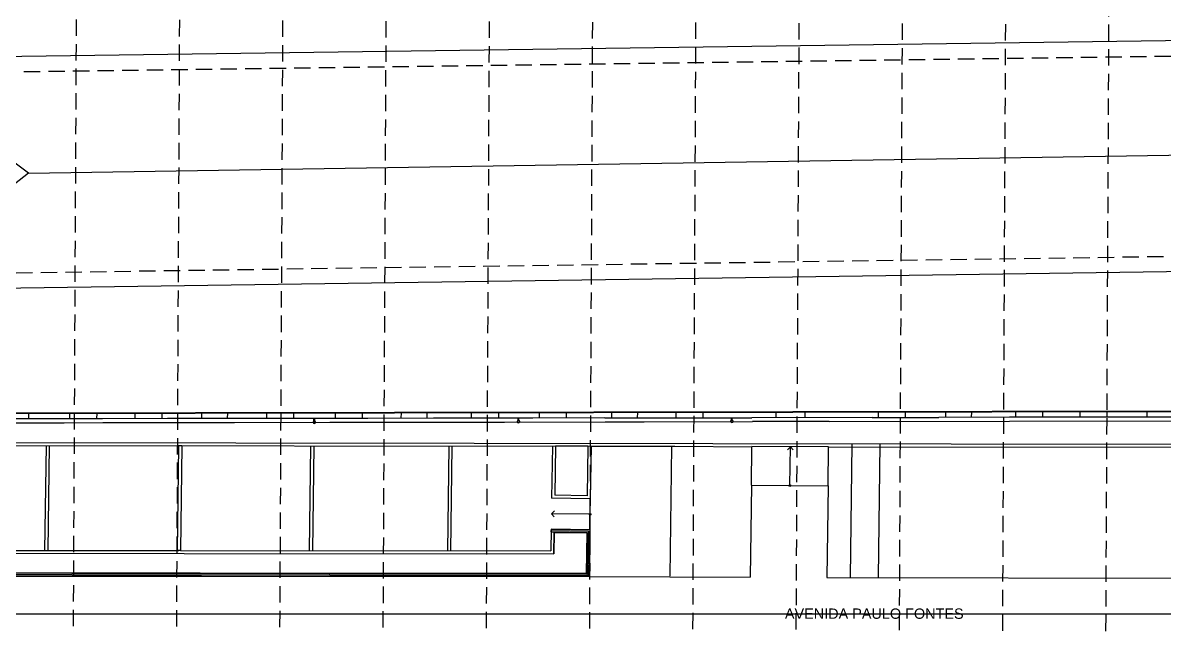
# Model space of a CAD drawing. Header units: millimetres. Extents: x -4997 to -4876, y -8737 to -8661.
# Drawn here: x -4966.29 to -4922.08, y -8736.71 to -8713.15 of the extents above; entities that cross this region are included whole.
import ezdxf

# ---------------------------------------------------------------- set-up
doc = ezdxf.new("R2010")
doc.units = ezdxf.units.MM
doc.header["$LTSCALE"] = 0.1
doc.linetypes.add('HIDDEN', pattern=[9.525, 6.35, -3.175])
doc.layers.add('coberturas', color=7, linetype='Continuous', lineweight=40)
for name, color, linetype in [('imagem', 7, 'Continuous'), ('layout cobertura', 251, 'Continuous'), ('projeções', 251, 'HIDDEN'), ('textos', 2, 'Continuous'), ('visto', 9, 'Continuous')]:
    doc.layers.add(name, color=color, linetype=linetype)
doc.styles.get("Standard").update_dxf_attribs({"font": 'arial.ttf'})
picture_1 = doc.add_image_def('image1.jpg', size_in_pixel=(1920, 1080))

# ---------------------------------------------------------------- blocks, each defined once
blk = doc.blocks.new('descida pluvial ext')
for p, q in [((-4901.953, -8405.151), (-4901.955, -8405.252)), ((-4901.923, -8405.15), (-4901.925, -8405.253))]:
    blk.add_line(p, q)
blk.add_circle((-4901.939, -8405.119), 0.035)
blk.add_arc((-4901.939, -8405.119), 0.05, 287.5099, 252.5885)

msp = doc.modelspace()

# ---------------------------------------------------------------- hatches: boundary and pattern name
at = {"layer": 'visto'}
h = msp.add_hatch(color=256, dxfattribs=at)
edge = h.paths.add_edge_path()
edge.add_arc((-4936.581, -8731.072), 0.0346, 179.2, 539.2)
h.dxf.unprotected_set("ltscale", 0)
h = msp.add_hatch(color=256, dxfattribs=at)
edge = h.paths.add_edge_path()
edge.add_arc((-4944.317, -8732.185), 0.0346, 179.2, 539.2)
h.dxf.unprotected_set("ltscale", 0)

# ---------------------------------------------------------------- linework, layer by layer
at = {"layer": 'coberturas'}
msp.add_line((-4899.244, -8728.17), (-4975.992, -8728.287), dxfattribs=at)
at = {"layer": 'layout cobertura', "linetype": 'HIDDEN'}
for p, q in [((-4964.331, -8736.513), (-4964.005, -8670.253)), ((-4960.331, -8736.533), (-4960.005, -8670.273)), ((-4956.331, -8736.553), (-4956.005, -8670.293)), ((-4952.331, -8736.572), (-4952.005, -8670.312)), ((-4948.331, -8736.592), (-4948.005, -8670.332)), ((-4944.331, -8736.612), (-4944.005, -8670.352)), ((-4940.331, -8736.631), (-4940.005, -8670.371)), ((-4936.331, -8736.651), (-4936.005, -8670.391)), ((-4932.331, -8736.671), (-4932.005, -8670.411)), ((-4928.331, -8736.691), (-4928.005, -8670.43)), ((-4924.331, -8736.71), (-4924.005, -8670.45))]:
    msp.add_line(p, q, dxfattribs=at)
at = {"layer": 'projeções'}
for p, q in [((-4903.714, -8714.199), (-4971.408, -8715.122)), ((-4971.311, -8722.895), (-4903.619, -8721.932))]:
    msp.add_line(p, q, dxfattribs=at)
at = {"layer": 'visto'}
for p, q in [((-4903.122, -8713.591), (-4971.431, -8714.523)), ((-4966.075, -8718.974), (-4972.015, -8714.531)), ((-4966.075, -8718.974), (-4909.057, -8718.075)), ((-4966.075, -8718.974), (-4971.904, -8723.503)), ((-4903.261, -8722.526), (-4971.904, -8723.503)), ((-4966.065, -8728.487), (-4966.063, -8728.272)), ((-4964.475, -8728.484), (-4964.472, -8728.269)), ((-4963.423, -8728.483), (-4963.42, -8728.268)), ((-4961.948, -8728.481), (-4961.945, -8728.266)), ((-4960.898, -8728.479), (-4960.895, -8728.264)), ((-4959.361, -8728.477), (-4959.358, -8728.262)), ((-4958.361, -8728.475), (-4958.358, -8728.26)), ((-4956.846, -8728.473), (-4956.843, -8728.255)), ((-4955.794, -8728.467), (-4955.791, -8728.252)), ((-4954.182, -8728.467), (-4954.179, -8728.252)), ((-4953.132, -8728.467), (-4953.129, -8728.252)), ((-4951.633, -8728.465), (-4951.63, -8728.25)), ((-4950.633, -8728.463), (-4950.63, -8728.248)), ((-4948.909, -8728.461), (-4948.906, -8728.246)), ((-4947.857, -8728.459), (-4947.854, -8728.244)), ((-4946.279, -8728.457), (-4946.276, -8728.242)), ((-4945.229, -8728.455), (-4945.226, -8728.24)), ((-4943.477, -8728.453), (-4943.475, -8728.238)), ((-4942.477, -8728.451), (-4942.474, -8728.236)), ((-4940.987, -8728.449), (-4940.984, -8728.234)), ((-4939.937, -8728.447), (-4939.934, -8728.232)), ((-4937.109, -8728.443), (-4937.106, -8728.228)), ((-4935.989, -8728.441), (-4935.986, -8728.226)), ((-4933.147, -8728.437), (-4933.144, -8728.222)), ((-4932.097, -8728.435), (-4932.094, -8728.22)), ((-4930.536, -8728.432), (-4930.533, -8728.216)), ((-4929.536, -8728.428), (-4929.533, -8728.213)), ((-4927.824, -8728.422), (-4927.821, -8728.207)), ((-4926.774, -8728.422), (-4926.771, -8728.207)), ((-4925.334, -8728.423), (-4925.331, -8728.208)), ((-4924.281, -8728.423), (-4924.279, -8728.208)), ((-4922.734, -8728.421), (-4922.731, -8728.206)), ((-4966.065, -8728.487), (-4968.375, -8728.49)), ((-4968.282, -8728.64), (-4964.697, -8728.635)), ((-4963.213, -8728.485), (-4966.065, -8728.487)), ((-4964.697, -8728.635), (-4963.194, -8728.632)), ((-4960.689, -8728.479), (-4963.213, -8728.485)), ((-4963.194, -8728.632), (-4959.599, -8728.627)), ((-4958.113, -8728.475), (-4960.689, -8728.479)), ((-4959.599, -8728.627), (-4958.094, -8728.625)), ((-4955.585, -8728.471), (-4958.113, -8728.475)), ((-4958.094, -8728.625), (-4954.401, -8728.619)), ((-4952.922, -8728.467), (-4955.585, -8728.471)), ((-4954.401, -8728.619), (-4952.906, -8728.617)), ((-4950.385, -8728.463), (-4952.922, -8728.467)), ((-4952.922, -8728.617), (-4949.131, -8728.611)), ((-4949.148, -8728.461), (-4950.385, -8728.463)), ((-4946.535, -8728.457), (-4949.148, -8728.461)), ((-4949.131, -8728.611), (-4947.638, -8728.609)), ((-4947.638, -8728.609), (-4943.73, -8728.603)), ((-4943.745, -8728.453), (-4946.535, -8728.457)), ((-4943.745, -8728.453), (-4941.226, -8728.449)), ((-4943.73, -8728.603), (-4942.223, -8728.601)), ((-4942.223, -8728.601), (-4938.03, -8728.594)), ((-4941.226, -8728.449), (-4938.05, -8728.444)), ((-4933.393, -8728.437), (-4938.05, -8728.444)), ((-4935.057, -8728.59), (-4938.03, -8728.594)), ((-4935.057, -8728.59), (-4898.922, -8728.536)), ((-4933.393, -8728.437), (-4930.809, -8728.433)), ((-4928.069, -8728.422), (-4930.809, -8728.433)), ((-4924.074, -8728.423), (-4928.069, -8728.422)), ((-4923.023, -8728.421), (-4924.074, -8728.423)), ((-4919.04, -8728.415), (-4923.023, -8728.421)), ((-4976.454, -8729.503), (-4944.279, -8729.541)), ((-4976.402, -8729.384), (-4898.049, -8729.506)), ((-4965.392, -8729.521), (-4965.449, -8733.583)), ((-4965.27, -8729.521), (-4965.327, -8733.583)), ((-4960.257, -8729.529), (-4960.313, -8733.591)), ((-4960.135, -8729.529), (-4960.257, -8729.529)), ((-4960.135, -8729.529), (-4960.191, -8733.591)), ((-4955.144, -8729.537), (-4955.2, -8733.599)), ((-4955.022, -8729.537), (-4955.078, -8733.599)), ((-4949.791, -8729.545), (-4949.847, -8733.607)), ((-4949.669, -8729.545), (-4949.725, -8733.607)), ((-4945.78, -8729.539), (-4945.809, -8731.565)), ((-4945.66, -8729.541), (-4945.687, -8731.446)), ((-4944.4, -8729.541), (-4945.66, -8729.541)), ((-4944.4, -8729.54), (-4944.427, -8731.464)), ((-4944.279, -8729.541), (-4941.038, -8729.55)), ((-4941.163, -8729.549), (-4941.233, -8734.582)), ((-4941.038, -8729.55), (-4938.05, -8729.567)), ((-4938.064, -8731.058), (-4938.05, -8729.567)), ((-4935.078, -8729.568), (-4938.055, -8729.564)), ((-4935.089, -8729.568), (-4897.999, -8729.626)), ((-4934.173, -8729.45), (-4934.245, -8734.631)), ((-4933.089, -8729.451), (-4933.161, -8734.633)), ((-4938.063, -8731.058), (-4938.113, -8734.625)), ((-4938.063, -8731.058), (-4935.099, -8731.086)), ((-4938.058, -8731.058), (-4935.098, -8731.086)), ((-4935.098, -8731.086), (-4935.147, -8734.63)), ((-4944.427, -8731.464), (-4945.687, -8731.446)), ((-4944.326, -8732.785), (-4944.309, -8731.585)), ((-4945.825, -8732.764), (-4945.837, -8733.601)), ((-4945.707, -8732.886), (-4945.719, -8733.721)), ((-4974.393, -8733.569), (-4960.313, -8733.591)), ((-4965.556, -8733.582), (-4965.388, -8733.583)), ((-4960.191, -8733.591), (-4960.313, -8733.591)), ((-4960.191, -8733.591), (-4960.313, -8733.591)), ((-4960.313, -8733.591), (-4960.252, -8733.591)), ((-4960.191, -8733.591), (-4945.837, -8733.601)), ((-4944.351, -8734.598), (-4938.113, -8734.625)), ((-4935.147, -8734.63), (-4898.07, -8734.688))]:
    msp.add_line(p, q, dxfattribs=at)
for p, q in [((-4944.28, -8729.541), (-4944.309, -8731.585)), ((-4936.557, -8729.572), (-4936.674, -8729.685)), ((-4936.578, -8731.072), (-4936.557, -8729.572)), ((-4936.557, -8729.572), (-4936.444, -8729.689)), ((-4935.099, -8731.086), (-4935.078, -8729.568)), ((-4944.309, -8731.585), (-4945.809, -8731.565)), ((-4945.817, -8732.164), (-4945.7, -8732.051)), ((-4944.317, -8732.185), (-4945.817, -8732.164)), ((-4945.817, -8732.164), (-4945.704, -8732.281)), ((-4945.827, -8732.864), (-4945.826, -8732.814)), ((-4944.326, -8732.785), (-4945.825, -8732.764)), ((-4944.326, -8732.785), (-4944.351, -8734.598)), ((-4974.395, -8734.569), (-4944.351, -8734.598))]:
    msp.add_line(p, q, dxfattribs=at).dxf.unprotected_set("ltscale", 0)
for points in [[(-4974.383, -8733.689), (-4945.719, -8733.721), (-4945.707, -8732.886), (-4944.447, -8732.904), (-4944.469, -8734.478)], [(-4945.707, -8732.886), (-4944.447, -8732.904), (-4944.469, -8734.478)], [(-4944.469, -8734.478), (-4974.393, -8734.449)], [(-4944.469, -8734.478), (-4974.393, -8734.449)]]:
    msp.add_lwpolyline(points, dxfattribs=at)
for points in [[(-4945.827, -8732.864), (-4944.427, -8732.884), (-4944.449, -8734.498)], [(-4945.826, -8732.814), (-4944.376, -8732.835), (-4944.4, -8734.548)], [(-4945.825, -8732.764), (-4944.326, -8732.785), (-4944.351, -8734.598)], [(-4944.449, -8734.498), (-4974.395, -8734.469)], [(-4944.4, -8734.548), (-4974.395, -8734.519)], [(-4944.351, -8734.598), (-4974.395, -8734.569)]]:
    msp.add_lwpolyline(points, dxfattribs=at).dxf.unprotected_set("ltscale", 0)
for centre in [(-4936.581, -8731.072), (-4944.317, -8732.185)]:
    msp.add_circle(centre, 0.0346, dxfattribs=at).dxf.unprotected_set("ltscale", 0)

# ---------------------------------------------------------------- block references
at = {"layer": 'visto', "rotation": 180}
for p in [(-9856.939, -17133.74), (-9856.939, -17133.74), (-9849.031, -17133.71), (-9849.031, -17133.71), (-9840.762, -17133.698), (-9840.762, -17133.698)]:
    msp.add_blockref('descida pluvial ext', p, dxfattribs=at)

# ---------------------------------------------------------------- texts
at = {"layer": 'textos', "insert": (-4929.846, -8735.832), "char_height": 0.4, "width": 11.90111, "attachment_point": 3}
msp.add_mtext('AVENIDA PAULO FONTES', dxfattribs=at)

# ---------------------------------------------------------------- pictures from other files: only their frames are drawn
at = {"layer": 'imagem'}
image = msp.add_image(picture_1, insert=(-4995.037, -8736.053), size_in_units=(116.402, 65.476), dxfattribs=at)
image.dxf.flags = 7

doc.saveas('drawing.dxf')
